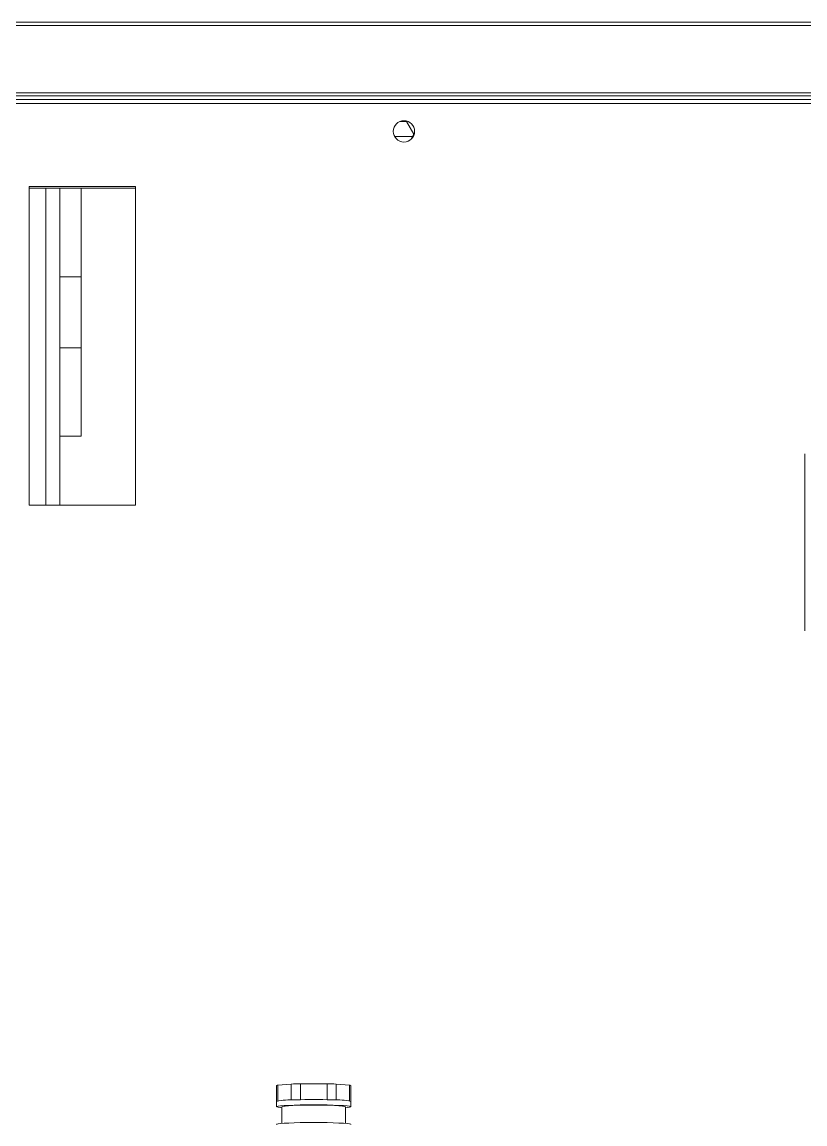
# Model space of a CAD drawing. Header units: millimetres. Extents: x 7703 to 14147, y -5820 to 95.
# Drawn here: x 12797.93 to 12820.04, y -3330.17 to -3299.07 of the extents above; entities that cross this region are included whole.
import ezdxf

# ---------------------------------------------------------------- set-up
doc = ezdxf.new("R2010")
doc.units = ezdxf.units.MM

# ---------------------------------------------------------------- blocks, each defined once
blk = doc.blocks.new('A$C7BB95772')
at = {"color": 1, "linetype": 'Continuous', "lineweight": 0}
for p, q in [((1158.68, -922.91), (1158.68, -49.91)), ((1177.65, -49.91), (1177.65, -922.91)), ((1178.66, -49.91), (1178.66, -922.91)), ((1155.7, -922.92), (1155.7, -70.05)), ((1156.8, -922.92), (1156.8, -70.02)), ((1157.82, -922.89), (1157.82, -68.61)), ((1157.83, -68.61), (1157.83, -922.89)), ((1006.8, -239.45), (1056.8, -239.45)), ((1147.02, -349.88), (1145.54, -350.74)), ((1146.36, -355.33), (1146.36, -350.26)), ((1150.6, -351.94), (1147.02, -349.88)), ((1150.6, -353.79), (1150.6, -351.94)), ((872.48, -369.16), (867.77, -369.16)), ((873.97, -367.66), (872.48, -367.66)), ((878.47, -367.66), (873.97, -367.66)), ((874.12, -368.06), (878.55, -368.06)), ((878.55, -368.06), (878.89, -371.81)), ((878.89, -371.81), (874.41, -371.81)), ((874.44, -372.73), (874.46, -373.1)), ((874.49, -374.41), (878.96, -374.41)), ((878.96, -374.41), (878.96, -381.92)), ((878.96, -381.92), (874.49, -381.92)), ((874.41, -384.51), (878.89, -384.51)), ((874.46, -383.23), (874.44, -383.6)), ((878.89, -384.51), (878.55, -388.27)), ((867.77, -387.16), (872.48, -387.16)), ((872.48, -388.66), (873.97, -388.66)), ((873.97, -388.67), (878.47, -388.67)), ((878.55, -388.27), (874.12, -388.27)), ((1132.26, -428.49), (1042.26, -428.49)), ((1042.26, -428.49), (1042.26, -458.49)), ((1131.74, -443.83), (1131.74, -428.49)), ((1132.26, -458.49), (1132.26, -428.49)), ((1061.74, -443.83), (1061.74, -449.83)), ((1086.74, -443.83), (1061.74, -443.83)), ((1086.74, -443.83), (1086.74, -449.83)), ((1106.74, -443.83), (1086.74, -443.83)), ((1106.74, -443.83), (1106.74, -449.83)), ((1131.74, -443.83), (1106.74, -443.83)), ((1131.74, -443.83), (1131.74, -449.83)), ((1061.74, -449.83), (1042.26, -449.83)), ((1086.74, -449.83), (1061.74, -449.83)), ((1106.74, -449.83), (1086.74, -449.83)), ((1131.74, -449.83), (1106.74, -449.83)), ((1131.74, -449.83), (1131.74, -453.83)), ((1131.74, -453.83), (1042.26, -453.83)), ((1131.73, -458.49), (1131.73, -453.83)), ((1131.74, -458.49), (1131.74, -453.83)), ((1042.26, -458.49), (1132.26, -458.49))]:
    blk.add_line(p, q, dxfattribs=at)
at = {"color": 1, "linetype": 'Continuous', "lineweight": 0, "flags": 128}
for points in [[(867.48, -388.66), (867.53, -388.62), (867.63, -388.26), (867.73, -387.56), (867.81, -386.54), (867.89, -385.24), (867.95, -383.69), (868, -381.96), (868.02, -380.09), (868.03, -378.16), (868.02, -376.23), (868, -374.37), (867.95, -372.64), (867.89, -371.09), (867.81, -369.78), (867.73, -368.76), (867.63, -368.06), (867.53, -367.71), (867.48, -367.66)], [(872.19, -369.16), (872.23, -368.76), (872.33, -368.06), (872.43, -367.71), (872.53, -367.71), (872.63, -368.06), (872.72, -368.76), (872.81, -369.78), (872.88, -371.09), (872.94, -372.64), (872.99, -374.37), (873.02, -376.23), (873.03, -378.16), (873.02, -380.09), (872.99, -381.96), (872.94, -383.69), (872.88, -385.24), (872.81, -386.54), (872.72, -387.56), (872.63, -388.26), (872.53, -388.62), (872.43, -388.62), (872.33, -388.26), (872.23, -387.56), (872.19, -387.16)], [(872.48, -387.16), (872.5, -387.15), (872.59, -386.88), (872.68, -386.24), (872.76, -385.28), (872.83, -384.03), (872.89, -382.53), (872.93, -380.86), (872.94, -379.07), (872.94, -377.25), (872.93, -375.47), (872.89, -373.8), (872.83, -372.3), (872.76, -371.05), (872.68, -370.08), (872.59, -369.45), (872.5, -369.18), (872.48, -369.16)], [(873.96, -367.67), (873.97, -367.66), (873.97, -367.66), (873.97, -367.66), (873.97, -367.66), (873.98, -367.66), (873.98, -367.66), (873.98, -367.66), (873.99, -367.67)], [(873.99, -388.66), (873.98, -388.67), (873.98, -388.67), (873.98, -388.67), (873.97, -388.67), (873.97, -388.67), (873.97, -388.67), (873.97, -388.67), (873.96, -388.66)]]:
    blk.add_lwpolyline(points, dxfattribs=at)
at = {"color": 1, "linetype": 'Continuous', "lineweight": 0}
blk.add_circle((1147.8, -352.7), 3, dxfattribs=at)
for centre, radius, start, end in [((873.97, -367.69), 0.03, 67.8843, 112.1157), ((854.64, -371.97), 19.82, 357.813, 12.547), ((877.69, -368.02), 0.855, 357.1887, 24.9143), ((688.37, -378.16), 186.15, 358.4417, 1.5583), ((822.61, -374.38), 51.86, 359.9653, 1.4119), ((845.32, -374.13), 33.65, 359.5172, 3.9441), ((822.61, -381.95), 51.86, 358.5881, 0.0347), ((845.32, -382.2), 33.65, 356.0557, 0.483), ((854.64, -384.36), 19.82, 347.4528, 2.1872), ((873.97, -388.63), 0.03, 247.8843, 292.1157), ((877.69, -388.31), 0.855, 335.0857, 2.8113)]:
    blk.add_arc(centre, radius, start, end, dxfattribs=at)

msp = doc.modelspace()

# ---------------------------------------------------------------- block references
at = {"color": 31, "xscale": -0.1000000000021828, "yscale": 0.1000000000021828, "zscale": 0.1000000000021828, "rotation": 270}
msp.add_blockref('A$C7BB95772', (12843.983, -3416.933), dxfattribs=at)

doc.saveas('drawing.dxf')
